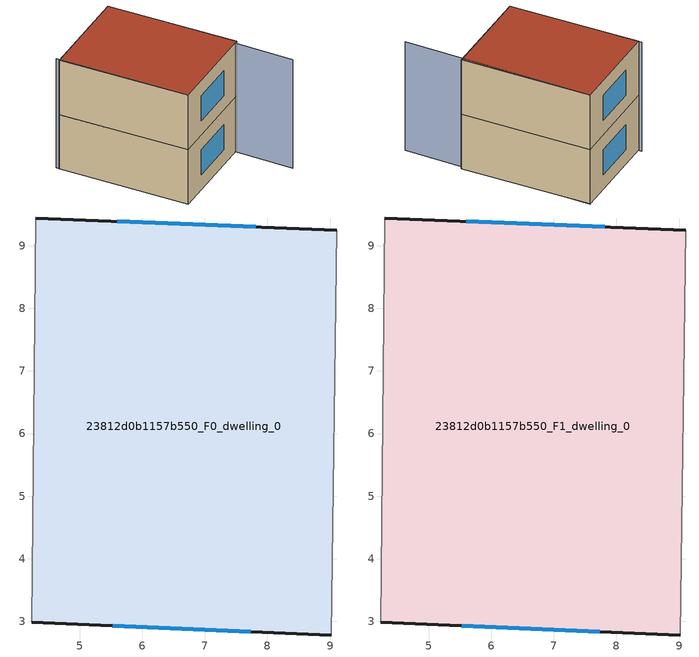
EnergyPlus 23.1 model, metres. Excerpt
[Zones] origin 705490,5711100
23812d0b1157b550_F0_dwelling_0
 floor ground (EU_floor_Construction): 9.11,9.25 9.02,2.78 4.24,2.99 4.3,9.44 z0
 wall outside (EU_wall_Construction): 4.24,2.99 9.02,2.78 / 9.11,9.25 4.3,9.44 z0:3
 wall adiabatic (EU_wall_Construction): 4.3,9.44 4.24,2.99 / 9.02,2.78 9.11,9.25 z0:3
 window (EU_Window_Construction): 5.53,2.93 7.73,2.84 / 7.81,9.3 5.6,9.39 z0.81:2.19
23812d0b1157b550_F1_dwelling_0
 floor to 23812d0b1157b550_F0_dwelling_0 (EU_floor_Construction): 9.11,9.25 9.02,2.78 4.24,2.99 4.3,9.44 z3
 wall outside (EU_wall_Construction): 4.24,2.99 9.02,2.78 / 9.11,9.25 4.3,9.44 z3:6
 wall adiabatic (EU_wall_Construction): 4.3,9.44 4.24,2.99 / 9.02,2.78 9.11,9.25 z3:6
 window (EU_Window_Construction): 5.53,2.93 7.73,2.84 / 7.81,9.3 5.6,9.39 z3.81:5.19
 roof outside (EU_roof_Construction): 9.02,2.78 9.11,9.25 4.3,9.44 4.24,2.99 z6
shading: 8.8,-0.13 9.11,9.25 / 4.34,9.62 4.24,2.99 z0:6
[Building]
EU S2 Campaign: North Axis=0; Terrain=City; Solar Distribution=FullExterior
[Site:Location]
London: Latitude=51.5; Longitude=-0.5; Time Zone=0; Elevation=25
[SizingPeriod:WeatherFileDays]
AnnualSizingPeriod: Begin Month=1; Begin Day of Month=1; End Month=12; End Day of Month=31; Day of Week for Start Day=Monday; Use Weather File Daylight Saving Period=No; Use Weather File Rain and Snow Indicators=No
[MATERIAL]
EU_InternalMass_Material: Roughness=MediumRough; Thickness=0.1; Conductivity=1; Density=1800; Specific Heat=900; Thermal Absorptance=0.9; Solar Absorptance=0.7; Visible Absorptance=0.7
[MATERIAL:NOMASS] Roughness=MediumRough; Thermal Absorptance=0.9; Solar Absorptance=0.7; Visible Absorptance=0.7
Name | Thermal Resistance
EU_wall_NoMass | 0.555556
EU_roof_NoMass | 0.510204
EU_floor_NoMass | 1.68919
[WINDOWMATERIAL:SIMPLEGLAZINGSYSTEM]
EU_Window_SimpleGlazing: UFactor=3.96; Solar Heat Gain Coefficient=0.85; Visible Transmittance=0.85
[CONSTRUCTION]
EU_wall_Construction: EU_wall_NoMass
EU_roof_Construction: EU_roof_NoMass
EU_floor_Construction: EU_floor_NoMass
EU_Window_Construction: EU_Window_SimpleGlazing
EU_InternalMass_Construction: EU_InternalMass_Material
[ZONE] Type=1; Multiplier=1; Ceiling Height=autocalculate; Floor Area=autocalculate; Part of Total Floor Area=Yes
Name | Volume
23812d0b1157b550_F0_dwelling_0 | 92.8645
23812d0b1157b550_F1_dwelling_0 | 92.8652
[INTERNALMASS] Construction=EU_InternalMass_Construction; Surface Area=30.9549
Name | Zone or ZoneList
23812d0b1157b550_F0_dwelling_0_EU_InternalMass | 23812d0b1157b550_F0_dwelling_0
23812d0b1157b550_F1_dwelling_0_EU_InternalMass | 23812d0b1157b550_F1_dwelling_0
[OTHEREQUIPMENT] Fuel Type=Electricity; Design Level Calculation Method=Watts/Area; Power per Zone Floor Area=1; Fraction Latent=0; Fraction Radiant=0; Fraction Lost=0; Carbon Dioxide Generation Rate=0; EndUse Subcategory=EU_Step8_InternalGains
Name | Zone or ZoneList or Space or SpaceList | Schedule
EU_Step8_InternalGain_23812d0b1157b550_F0_dwelling_0_f000 | 23812d0b1157b550_F0_dwelling_0 | EU_Step8_GainSchedule_23812d0b1157b550_F0_dwelling_0_f000
EU_Step8_InternalGain_23812d0b1157b550_F1_dwelling_0_f000 | 23812d0b1157b550_F1_dwelling_0 | EU_Step8_GainSchedule_23812d0b1157b550_F1_dwelling_0_f000
[ZONEVENTILATION:DESIGNFLOWRATE] Schedule=EU_AlwaysOn; Design Flow Rate Calculation Method=AirChanges/Hour; Air Changes per Hour=0.48; Ventilation Type=Natural; Fan Pressure Rise=0; Fan Total Efficiency=1; Constant Term Coefficient=1; Temperature Term Coefficient=0; Velocity Term Coefficient=0; Velocity Squared Term Coefficient=0; Minimum Indoor Temperature=-100; Maximum Indoor Temperature=100; Delta Temperature=-100; Minimum Outdoor Temperature=-100; Maximum Outdoor Temperature=100; Maximum Wind Speed=40
Name | Zone or ZoneList or Space or SpaceList
EU_ConstantAir_23812d0b1157b550_F0_dwelling_0 | 23812d0b1157b550_F0_dwelling_0
EU_ConstantAir_23812d0b1157b550_F1_dwelling_0 | 23812d0b1157b550_F1_dwelling_0
[HVACTEMPLATE:THERMOSTAT] Constant Heating Setpoint=20; Constant Cooling Setpoint=50
EU_HeatOnly_23812d0b1157b550_F0_dwelling_0; EU_HeatOnly_23812d0b1157b550_F1_dwelling_0
[HVACTEMPLATE:ZONE:IDEALLOADSAIRSYSTEM] System Availability Schedule=EU_AlwaysOn; Maximum Heating Supply Air Temperature=50; Minimum Cooling Supply Air Temperature=13; Maximum Heating Supply Air Humidity Ratio=0.0156; Minimum Cooling Supply Air Humidity Ratio=0.0077; Heating Limit=NoLimit; Cooling Limit=NoLimit; Heating Availability Schedule=EU_AlwaysOn; Cooling Availability Schedule=EU_CoolingOff; Dehumidification Control Type=ConstantSensibleHeatRatio; Cooling Sensible Heat Ratio=0.7; Dehumidification Setpoint=60; Humidification Control Type=None; Humidification Setpoint=30; Outdoor Air Method=None; Outdoor Air Flow Rate per Person=0.00944; Outdoor Air Flow Rate per Zone Floor Area=0; Outdoor Air Flow Rate per Zone=0; Demand Controlled Ventilation Type=None; Outdoor Air Economizer Type=NoEconomizer; Heat Recovery Type=None; Sensible Heat Recovery Effectiveness=0.7; Latent Heat Recovery Effectiveness=0.65
Name | Template Thermostat
23812d0b1157b550_F0_dwelling_0 | EU_HeatOnly_23812d0b1157b550_F0_dwelling_0
23812d0b1157b550_F1_dwelling_0 | EU_HeatOnly_23812d0b1157b550_F1_dwelling_0
[SIZING:ZONE] Zone Cooling Design Supply Air Temperature Input Method=SupplyAirTemperature; Zone Cooling Design Supply Air Temperature=13; Zone Heating Design Supply Air Temperature Input Method=SupplyAirTemperature; Zone Heating Design Supply Air Temperature=50; Zone Cooling Design Supply Air Humidity Ratio=0.008; Zone Heating Design Supply Air Humidity Ratio=0.008; Cooling Design Air Flow Method=DesignDay; Cooling Design Air Flow Rate=0; Cooling Minimum Air Flow per Zone Floor Area=0.000762; Cooling Minimum Air Flow=0; Cooling Minimum Air Flow Fraction=0.2; Heating Design Air Flow Method=DesignDay; Heating Design Air Flow Rate=0; Heating Maximum Air Flow per Zone Floor Area=0.002032; Heating Maximum Air Flow=0.141576; Heating Maximum Air Flow Fraction=0.3; Account for Dedicated Outdoor Air System=No; Dedicated Outdoor Air System Control Strategy=NeutralSupplyAir; Dedicated Outdoor Air Low Setpoint Temperature for Design=autosize; Dedicated Outdoor Air High Setpoint Temperature for Design=autosize; Zone Load Sizing Method=Sensible Load Only No Latent Load; Zone Latent Cooling Design Supply Air Humidity Ratio Input Method=HumidityRatioDifference; Zone Cooling Design Supply Air Humidity Ratio Difference=0.005; Zone Latent Heating Design Supply Air Humidity Ratio Input Method=HumidityRatioDifference; Zone Humidification Design Supply Air Humidity Ratio Difference=0.005
23812d0b1157b550_F0_dwelling_0; 23812d0b1157b550_F1_dwelling_0
[SCHEDULE:CONSTANT]
Name | Hourly Value
EU_AlwaysOn | 1
EU_CoolingOff | 0
[SCHEDULE:FILE] Column Number=1; Rows to Skip at Top=0; Number of Hours of Data=8760; Column Separator=Comma; Interpolate to Timestep=No; Minutes per Item=60; Adjust Schedule for Daylight Savings=Yes
Name | File
EU_Step8_GainSchedule_23812d0b1157b550_F0_dwelling_0_f000 | ../../schedules/23812d0b1157b550/23812d0b1157b550_F0_dwelling_0_f000_gain.csv
EU_Step8_GainSchedule_23812d0b1157b550_F1_dwelling_0_f000 | ../../schedules/23812d0b1157b550/23812d0b1157b550_F1_dwelling_0_f000_gain.csv
